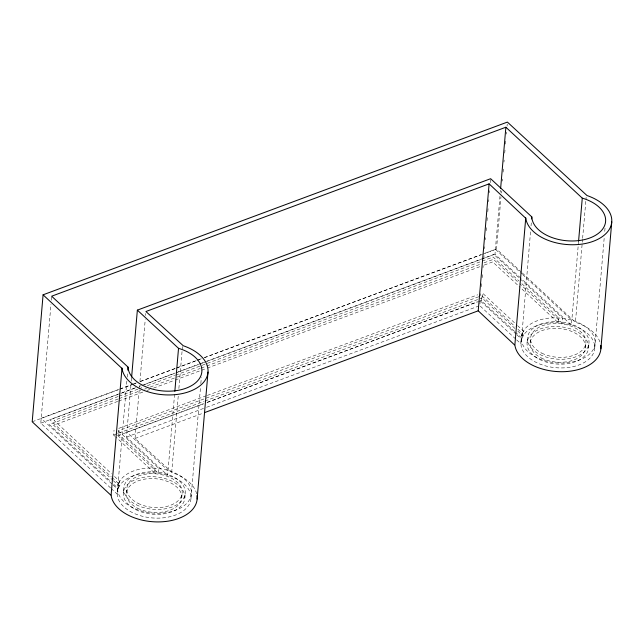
<?xml version="1.0" encoding="UTF-8"?>
<svg xmlns="http://www.w3.org/2000/svg" width="644" height="644" viewBox="0 0 644 644"><rect width="100%" height="100%" fill="white"/><g stroke="black" fill="none" stroke-linecap="round" stroke-linejoin="round"><path stroke-width="0.48" stroke-dasharray="3.22 2.42" d="M110.559 487.935L40.773 423.164L50.973 304.209M51.311 300.209L51.657 296.208M115.083 436.358L113.618 434.998L114.036 430.12M118.319 430.812L158.947 468.51L158.529 473.396L117.9 435.698L118.319 430.812L479.812 296.329M117.192 492.515L117.611 487.637M126.852 381.103L117.168 494.069L111.291 488.611M127.198 377.11L127.625 372.111M174.58 394.321L167.641 475.296L126.474 437.091L130.925 385.104M131.271 381.111L131.529 378.108M123.342 493.014L123.761 488.136M126.417 493.264L126.836 488.385M196.686 493.859A43.188 26.235 4.9 0 0 172.351 472.696L135.039 438.484L139.587 385.498M139.925 381.498L145.238 319.521M145.584 315.52L145.753 313.523M171.682 472.479L178.283 395.505M178.879 388.509L182.477 346.52M181.753 497.772L182.172 492.893M184.828 498.029L185.247 493.143M190.978 498.528L200.493 387.559M200.831 383.566L201.347 377.569M480.174 300.78L479.756 305.659L515.772 339.09M480.609 295.668L480.778 293.664M481.382 286.669L481.64 283.666M482.155 277.669L482.412 274.674M483.008 267.671L483.177 265.674M483.781 258.679L484.038 255.676M484.634 248.681L484.811 246.684M485.407 239.681L485.584 237.684M486.18 230.689L486.437 227.686M487.041 220.691L487.291 217.688M487.806 211.691L488.063 208.696M488.667 201.693L488.836 199.696M489.44 192.701L489.609 190.696M490.293 182.703L490.639 178.702M514.645 331.483L481.277 300.515L481.696 295.628L515.063 326.597M514.967 328.496L482.042 297.939L482.461 293.06L516.85 324.97M520.698 278.047L494.986 254.187L499.961 196.211M500.299 192.21L500.477 190.213M521.592 272.315L496.516 249.043L500.968 197.056M501.314 193.063L501.483 191.059M502.344 181.069L502.513 179.064M503.109 172.069L503.366 169.066M503.97 162.071L504.139 160.074M504.743 153.071L505.001 150.076M505.508 144.079L505.765 141.076M506.369 134.081L506.538 132.084M507.053 126.079L507.222 124.083M520.94 342.31L521.358 337.432M530.527 231.856L521.044 345.264A37.014 22.484 4.9 0 0 578.972 364.939A37.014 22.484 4.9 0 0 573.49 325.751L571.268 325.051A37.014 22.484 4.9 0 0 564.297 323.481L557.084 322.749A37.014 22.484 4.9 0 0 523.435 335.266L521.479 339.412A37.014 22.484 4.9 0 0 520.916 343.783L516.512 339.774M531.034 225.875L531.292 222.888M527.09 342.817L527.508 337.931M530.165 343.067L530.584 338.181M578.586 241.122L571.389 325.091L521.439 278.731M599.918 341.932A43.188 26.235 4.9 0 0 576.098 322.491L575.43 322.282L582.546 239.31M582.627 238.304L586.145 197.322M585.509 347.575L585.927 342.689M588.584 347.824L589.002 342.938M594.726 348.324L604.241 237.362M604.756 231.365L605.102 227.364M133.541 383.929L41.192 418.286L112.45 484.417M134.483 383.574L136.367 382.874M140.134 381.473L203.279 357.983M204.22 357.637L481.269 254.565M485.045 253.164L495.405 249.309L521.857 273.853M32.2 421.78L118.85 389.54M119.792 389.193L132.028 384.637M132.97 384.283L135.795 383.236M140.505 381.481L175.353 368.521M176.295 368.167L196.074 360.809M197.016 360.463L200.783 359.062M204.55 357.662L481.446 254.646M482.388 254.299L496.516 249.043M135.57 387.752L49.757 419.679L111.251 476.737M139.337 386.352L141.221 385.651M142.171 385.297L175.168 373.021M176.11 372.675L198.746 364.254M199.688 363.9L204.398 362.145M205.347 361.799L493.884 254.452L519.507 278.232M40.773 423.164L119.929 393.717M120.871 393.371L135.007 388.107M144.433 384.605L177.414 372.337M178.356 371.982L200.968 363.57M201.91 363.216L494.986 254.187M118.118 396.535L54.048 420.371L111.573 473.759M119.06 396.189L137.905 389.177M138.846 388.823L143.556 387.076M147.323 385.667L174.653 375.508M175.595 375.154L493.119 257.028L518.935 280.985M118.174 398.95L49.338 424.557L110.832 481.623M119.116 398.604L140.803 390.53M144.578 389.129L146.462 388.429M150.237 387.028L200.212 368.432M201.153 368.086L205.871 366.331M206.813 365.977L480.263 264.249M484.038 262.849L493.465 259.339L519.088 283.11M117.699 401.421L53.629 425.257L112.628 480.013M118.641 401.067L143.137 391.954M146.904 390.554L149.73 389.499M153.505 388.099L174.234 380.387M175.176 380.041L206.265 368.473M207.207 368.118L480.456 266.471M484.224 265.062L492.7 261.915L519.99 287.232M118.746 428.365L206.378 395.762M207.32 395.416L477.743 294.807M113.618 434.998L204.076 401.349M205.017 401.003L482.042 297.939M203.198 403.82L126.892 432.204L167.939 470.37M206.966 402.42L477.349 301.827M117.9 435.698L203.568 403.828M207.336 402.428L477.51 301.915M478.452 301.569L481.277 300.515M126.474 437.091L205.605 407.652M206.547 407.298L478.814 306.013M135.039 438.484L202.924 413.231M522.324 273L575.43 322.282M522.59 274.529L571.808 320.205M520.239 278.908L562.695 318.313L562.276 323.191L519.821 283.795M521.89 283.722L558.759 317.943L558.34 322.829L520.73 287.916M517.583 325.655L523.435 331.088L523.017 335.967L517.897 331.217M517.969 329.293L522.316 333.334L521.898 338.213L515.369 332.159M480.907 301.464L516.19 334.204M516.931 334.888L521.342 338.986M117.691 433.517L155.011 468.148L154.592 473.026L115.815 437.034M114.519 476.496L119.687 481.285L119.269 486.172L113.368 480.698M111.984 477.421L118.568 483.531L118.15 488.418L113.755 484.344M113.183 485.093L117.586 489.182M118.649 483.314L118.142 484.731A37.014 22.484 4.9 0 0 138.854 510.201L141.068 510.901A37.014 22.484 4.9 0 0 191.429 492.169L191.3 490.688A37.014 22.484 4.9 0 0 160.968 468.8L153.755 468.067A37.014 22.484 4.9 0 0 120.106 480.585L118.649 483.314M118.23 488.2L117.723 489.617A37.014 22.484 4.9 0 0 117.168 493.988L117.288 495.469A37.014 22.484 4.9 0 0 138.428 515.087L140.65 515.788A37.014 22.484 4.9 0 0 191.01 497.055L190.882 495.574A37.014 22.484 4.9 0 0 169.742 475.956L167.52 475.256A37.014 22.484 4.9 0 0 160.549 473.686L153.336 472.954A37.014 22.484 4.9 0 0 119.687 485.471L118.23 488.2M522.397 333.117L521.898 334.526A37.014 22.484 4.9 0 0 521.334 338.905L521.463 340.386A37.014 22.484 4.9 0 0 579.391 360.052A37.014 22.484 4.9 0 0 573.909 320.873L571.687 320.173A37.014 22.484 4.9 0 0 564.716 318.595L557.503 317.862A37.014 22.484 4.9 0 0 523.854 330.38L522.397 333.117M539.608 359.465A30.848 18.732 4.9 0 0 588.423 349.04A30.848 18.732 4.9 0 0 545.484 327.45A30.848 18.732 4.9 0 0 539.608 359.465M541.427 358.048A27.764 16.865 4.9 0 0 585.364 348.67A27.764 16.865 4.9 0 0 546.716 329.237A27.764 16.865 4.9 0 0 541.427 358.048M541.846 353.17A27.764 16.865 4.9 0 0 585.782 343.783A27.764 16.865 4.9 0 0 547.134 324.359A27.764 16.865 4.9 0 0 541.846 353.17M540.026 354.578A30.848 18.732 4.9 0 0 588.841 344.154A30.848 18.732 4.9 0 0 545.903 322.572A30.848 18.732 4.9 0 0 540.026 354.578M135.852 509.67A30.848 18.732 4.9 0 0 184.675 499.245A30.848 18.732 4.9 0 0 141.728 477.655A30.848 18.732 4.9 0 0 135.852 509.67M137.679 508.253A27.764 16.865 4.9 0 0 181.616 498.867A27.764 16.865 4.9 0 0 142.968 479.442A27.764 16.865 4.9 0 0 137.679 508.253M138.098 503.366A27.764 16.865 4.9 0 0 182.035 493.988A27.764 16.865 4.9 0 0 143.387 474.556A27.764 16.865 4.9 0 0 138.098 503.366M136.27 504.783A30.848 18.732 4.9 0 0 185.094 494.359A30.848 18.732 4.9 0 0 142.147 472.776A30.848 18.732 4.9 0 0 136.27 504.783"/><path stroke-width="0.97" d="M43.084 294.815L122.038 368.497A43.188 26.235 4.9 0 0 146.703 391.391L149.295 392.204A43.188 26.235 4.9 0 0 208.052 370.348L207.899 368.626A43.188 26.235 4.9 0 0 183.234 345.731L145.922 311.519L489.11 183.854L525.794 218.3A43.188 26.235 4.9 0 0 593.382 241.25A43.188 26.235 4.9 0 0 586.982 195.535L507.4 122.086L43.084 294.815L32.2 421.78L111.154 495.461A43.188 26.235 4.9 0 0 135.82 518.348L138.412 519.169A43.188 26.235 4.9 0 0 197.169 497.313L197.016 495.582M111.114 495.011L122.006 368.054M127.802 370.107L128.051 367.112L51.657 296.208L505.87 127.23L582.273 198.135L584.374 198.795A37.014 22.484 4.9 0 1 589.864 237.974A37.014 22.484 4.9 0 1 531.928 218.308L531.807 216.907L490.639 178.702L137.357 310.134L131.618 377.11M174.838 391.319L178.525 348.332L137.357 310.134M197.128 499.028L208.012 372.071M600.763 345.377A43.188 26.235 4.9 0 1 561.528 371.717A43.188 26.235 4.9 0 1 514.91 345.256L478.226 310.811L489.11 183.854M500.646 188.209L505.87 127.23M514.87 344.814L525.754 217.849M531.63 218.904L531.807 216.907M578.586 241.122L582.273 198.135M600.884 348.823L611.768 221.866M204.808 412.522L478.226 310.811M178.525 348.332L180.626 349A37.014 22.484 4.9 0 1 201.765 368.618L201.894 370.099A37.014 22.484 4.9 0 1 151.533 388.831L149.319 388.131A37.014 22.484 4.9 0 1 128.18 368.513L128.051 367.112"/></g></svg>
